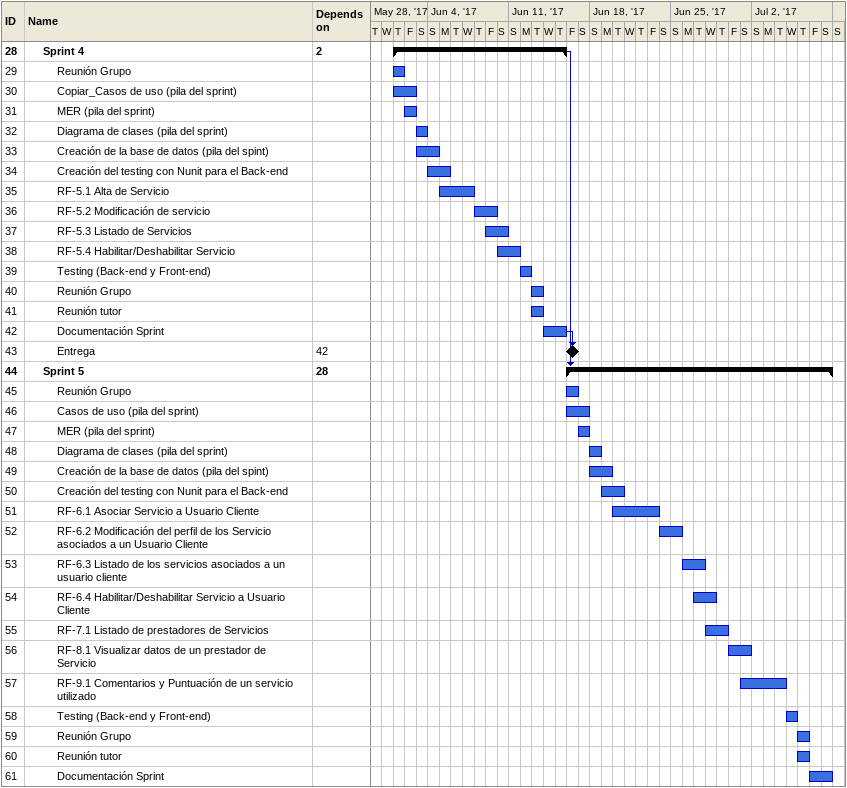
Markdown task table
| ID | Level | Task | Start | Finish | Predecessors |
|---|---|---|---|---|---|
| 28 | 2 | **Sprint 4** | 2017-06-01 | 2017-06-15 | 2 |
| 29 | 3 | Reunión Grupo | 2017-06-01 | 2017-06-01 |  |
| 30 | 3 | Copiar_Casos de uso (pila del sprint) | 2017-06-01 | 2017-06-02 |  |
| 31 | 3 | MER (pila del sprint) | 2017-06-02 | 2017-06-02 |  |
| 32 | 3 | Diagrama de clases (pila del sprint) | 2017-06-03 | 2017-06-03 |  |
| 33 | 3 | Creación de la base de datos (pila del spint) | 2017-06-03 | 2017-06-04 |  |
| 34 | 3 | Creación del testing con Nunit para el Back-end | 2017-06-04 | 2017-06-05 |  |
| 35 | 3 | RF-5.1 Alta de Servicio | 2017-06-05 | 2017-06-07 |  |
| 36 | 3 | RF-5.2 Modificación de servicio | 2017-06-08 | 2017-06-09 |  |
| 37 | 3 | RF-5.3 Listado de Servicios | 2017-06-09 | 2017-06-10 |  |
| 38 | 3 | RF-5.4 Habilitar/Deshabilitar Servicio | 2017-06-10 | 2017-06-11 |  |
| 39 | 3 | Testing (Back-end y Front-end) | 2017-06-12 | 2017-06-12 |  |
| 40 | 3 | Reunión Grupo | 2017-06-13 | 2017-06-13 |  |
| 41 | 3 | Reunión tutor | 2017-06-13 | 2017-06-13 |  |
| 42 | 3 | Documentación Sprint | 2017-06-14 | 2017-06-15 |  |
| 43 | 3 | Entrega (milestone) | 2017-06-16 | 2017-06-16 | 42 |
| 44 | 2 | **Sprint 5** | 2017-06-16 | 2017-07-08 | 28 |
| 45 | 3 | Reunión Grupo | 2017-06-16 | 2017-06-16 |  |
| 46 | 3 | Casos de uso (pila del sprint) | 2017-06-16 | 2017-06-17 |  |
| 47 | 3 | MER (pila del sprint) | 2017-06-17 | 2017-06-17 |  |
| 48 | 3 | Diagrama de clases (pila del sprint) | 2017-06-18 | 2017-06-18 |  |
| 49 | 3 | Creación de la base de datos (pila del spint) | 2017-06-18 | 2017-06-19 |  |
| 50 | 3 | Creación del testing con Nunit para el Back-end | 2017-06-19 | 2017-06-20 |  |
| 51 | 3 | RF-6.1 Asociar Servicio a Usuario Cliente | 2017-06-20 | 2017-06-23 |  |
| 52 | 3 | RF-6.2 Modificación del perfil de los Servicio asociados a un Usuario Cliente | 2017-06-24 | 2017-06-25 |  |
| 53 | 3 | RF-6.3 Listado de los servicios asociados a un usuario cliente | 2017-06-26 | 2017-06-27 |  |
| 54 | 3 | RF-6.4 Habilitar/Deshabilitar Servicio a Usuario Cliente | 2017-06-27 | 2017-06-28 |  |
| 55 | 3 | RF-7.1 Listado de prestadores de Servicios | 2017-06-28 | 2017-06-29 |  |
| 56 | 3 | RF-8.1 Visualizar datos de un prestador de Servicio | 2017-06-30 | 2017-07-01 |  |
| 57 | 3 | RF-9.1 Comentarios y Puntuación de un servicio utilizado | 2017-07-01 | 2017-07-04 |  |
| 58 | 3 | Testing (Back-end y Front-end) | 2017-07-05 | 2017-07-05 |  |
| 59 | 3 | Reunión Grupo | 2017-07-06 | 2017-07-06 |  |
| 60 | 3 | Reunión tutor | 2017-07-06 | 2017-07-06 |  |
| 61 | 3 | Documentación Sprint | 2017-07-07 | 2017-07-08 |  |
